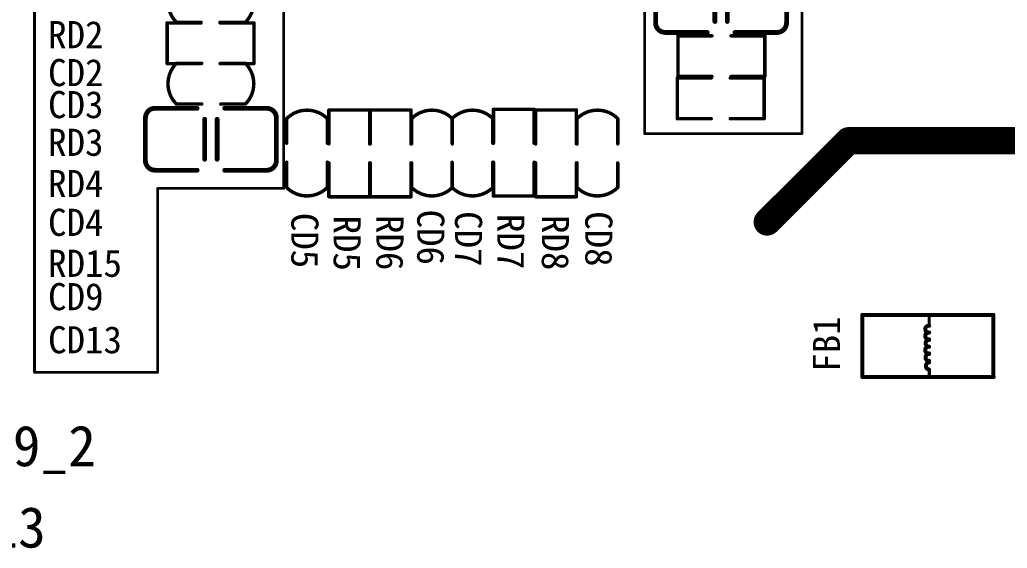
# Model space of a CAD drawing. Extents: x 695 to 1054, y 394 to 590.
# Drawn here: x 793.91 to 830.29, y 450.82 to 470.31 of the extents above; entities that cross this region are included whole.
import ezdxf

# ---------------------------------------------------------------- set-up
doc = ezdxf.new("R2010")
doc.units = 0
doc.header["$MEASUREMENT"] = 0
doc.layers.get('0').update_dxf_attribs({"linetype": 'CONTINUOUS'})
doc.layers.add('BOTTOMOVERLAY', color=7, linetype='CONTINUOUS')
doc.layers.add('KEEPOUTLAYER', color=6, linetype='CONTINUOUS')
doc.styles.get("Standard").update_dxf_attribs({"font": ''})
doc.styles.get('Standard').set_extended_font_data('SimSun')

# ---------------------------------------------------------------- blocks, each defined once
blk = doc.blocks.new('0805L_B_48')
at = {"layer": 'BOTTOMOVERLAY'}
for points, const_width in [([(-2.413, -1.143), (-2.413, 1.143)], 0.15), ([(-2.413, 1.143), (2.413, 1.143)], 0.15), ([(-0.045, 0.744), (-0.045, 1.143)], 0.12), ([(2.413, -1.143), (2.413, 1.143)], 0.15), ([(-2.42, -1.143), (2.413, -1.143)], 0.15), ([(-0.051, -1.143), (-0.051, -0.868)], 0.12)]:
    blk.add_lwpolyline(points, dxfattribs=dict(at, const_width=const_width))
for points, const_width in [([(-2.451, 1.143, 1), (-2.375, 1.143, 1)], 0.075), ([(-2.451, 1.143, 1), (-2.375, 1.143, 1)], 0.075), ([(-0.075, 1.143, 1), (-0.015, 1.143, 1)], 0.06), ([(2.375, 1.143, 1), (2.451, 1.143, 1)], 0.075), ([(2.375, 1.143, 1), (2.451, 1.143, 1)], 0.075), ([(-0.082, 0.744, 1), (-0.007, 0.744, 1)], 0.075), ([(-0.075, 0.744, 1), (-0.015, 0.744, 1)], 0.06), ([(-0.082, 0.494, 1), (-0.007, 0.494, 1)], 0.075), ([(-0.082, 0.494, 1), (-0.007, 0.494, 1)], 0.075), ([(-0.081, 0.244, 1), (-0.006, 0.244, 1)], 0.075), ([(-0.08, 0.223, 1), (-0.005, 0.223, 1)], 0.075), ([(-0.08, -0.027, 1), (-0.005, -0.027, 1)], 0.075), ([(-0.08, -0.027, 1), (-0.005, -0.027, 1)], 0.075), ([(-0.08, -0.277, 1), (-0.005, -0.277, 1)], 0.075), ([(-0.078, -0.298, 1), (-0.003, -0.298, 1)], 0.075), ([(-0.078, -0.548, 1), (-0.003, -0.548, 1)], 0.075), ([(-0.078, -0.608, 1), (-0.003, -0.608, 1)], 0.075), ([(-2.458, -1.143, 1), (-2.382, -1.143, 1)], 0.075), ([(-2.451, -1.143, 1), (-2.375, -1.143, 1)], 0.075), ([(-0.078, -0.868, 1), (-0.003, -0.868, 1)], 0.075), ([(-0.081, -0.868, 1), (-0.021, -0.868, 1)], 0.06), ([(-0.081, -1.143, 1), (-0.021, -1.143, 1)], 0.06), ([(2.375, -1.143, 1), (2.451, -1.143, 1)], 0.075), ([(2.375, -1.143, 1), (2.451, -1.143, 1)], 0.075)]:
    blk.add_lwpolyline(points, format="xyb", close=True, dxfattribs=dict(at, const_width=const_width))
at = {"layer": 'BOTTOMOVERLAY', "const_width": 0.15}
for points in [[(-0.044, 0.744, -1.13328), (-0.044, 0.494)], [(-0.044, 0.494, -1.13328), (-0.044, 0.244)], [(-0.042, 0.223, -1.026529), (-0.042, -0.027)], [(-0.042, -0.027, -1.13328), (-0.042, -0.277)], [(-0.041, -0.298, -1.026529), (-0.041, -0.548)], [(-0.041, -0.608, -0.895675), (-0.041, -0.868)]]:
    blk.add_lwpolyline(points, format="xyb", dxfattribs=at)
blk = doc.blocks.new('0603C_B_110')
at = {"layer": 'BOTTOMOVERLAY', "const_width": 0.127}
for points in [[(-1.27, -0.734, -0.414213), (-1.27, 0.766)], [(1.27, 0.766, -0.414213), (1.27, -0.734)]]:
    blk.add_lwpolyline(points, format="xyb", dxfattribs=at)
for points in [[(-1.27, 0.766), (-0.363, 0.766)], [(0.337, 0.766), (1.27, 0.766)], [(-1.27, -0.734), (-0.363, -0.734)], [(0.337, -0.734), (1.27, -0.734)]]:
    blk.add_lwpolyline(points, dxfattribs=at)
at = {"layer": 'BOTTOMOVERLAY', "const_width": 0.0635}
for points in [[(-1.302, 0.766, 1), (-1.238, 0.766, 1)], [(-1.302, 0.766, 1), (-1.238, 0.766, 1)], [(-0.394, 0.766, 1), (-0.331, 0.766, 1)], [(0.306, 0.766, 1), (0.369, 0.766, 1)], [(1.238, 0.766, 1), (1.302, 0.766, 1)], [(1.238, 0.766, 1), (1.302, 0.766, 1)], [(-1.302, -0.734, 1), (-1.238, -0.734, 1)], [(-1.302, -0.734, 1), (-1.238, -0.734, 1)], [(-0.394, -0.734, 1), (-0.331, -0.734, 1)], [(0.306, -0.734, 1), (0.369, -0.734, 1)], [(1.238, -0.734, 1), (1.302, -0.734, 1)], [(1.238, -0.734, 1), (1.302, -0.734, 1)]]:
    blk.add_lwpolyline(points, format="xyb", close=True, dxfattribs=at)
blk = doc.blocks.new('0603C_B_111')
at = {"layer": 'BOTTOMOVERLAY', "const_width": 0.127}
for points in [[(-1.27, -0.734, -0.414213), (-1.27, 0.766)], [(1.27, 0.766, -0.414213), (1.27, -0.734)]]:
    blk.add_lwpolyline(points, format="xyb", dxfattribs=at)
for points in [[(-0.363, 0.766), (-1.27, 0.766)], [(1.27, 0.766), (0.337, 0.766)], [(-0.363, -0.734), (-1.27, -0.734)], [(1.27, -0.734), (0.337, -0.734)]]:
    blk.add_lwpolyline(points, dxfattribs=at)
at = {"layer": 'BOTTOMOVERLAY', "const_width": 0.0635}
for points in [[(-1.302, 0.766, 1), (-1.238, 0.766, 1)], [(-1.302, 0.766, 1), (-1.238, 0.766, 1)], [(-0.394, 0.766, 1), (-0.331, 0.766, 1)], [(0.306, 0.766, 1), (0.369, 0.766, 1)], [(1.238, 0.766, 1), (1.302, 0.766, 1)], [(1.238, 0.766, 1), (1.302, 0.766, 1)], [(-1.302, -0.734, 1), (-1.238, -0.734, 1)], [(-1.302, -0.734, 1), (-1.238, -0.734, 1)], [(-0.394, -0.734, 1), (-0.331, -0.734, 1)], [(0.306, -0.734, 1), (0.369, -0.734, 1)], [(1.238, -0.734, 1), (1.302, -0.734, 1)], [(1.238, -0.734, 1), (1.302, -0.734, 1)]]:
    blk.add_lwpolyline(points, format="xyb", close=True, dxfattribs=at)
blk = doc.blocks.new('0603C_B_112')
at = {"layer": 'BOTTOMOVERLAY', "const_width": 0.127}
for points in [[(-1.27, -0.734, -0.414213), (-1.27, 0.766)], [(1.27, 0.766, -0.414213), (1.27, -0.734)]]:
    blk.add_lwpolyline(points, format="xyb", dxfattribs=at)
for points in [[(-0.363, 0.766), (-1.27, 0.766)], [(1.27, 0.766), (0.337, 0.766)], [(-0.363, -0.734), (-1.27, -0.734)], [(1.27, -0.734), (0.337, -0.734)]]:
    blk.add_lwpolyline(points, dxfattribs=at)
at = {"layer": 'BOTTOMOVERLAY', "const_width": 0.0635}
for points in [[(-1.302, 0.766, 1), (-1.238, 0.766, 1)], [(-1.302, 0.766, 1), (-1.238, 0.766, 1)], [(-0.395, 0.766, 1), (-0.331, 0.766, 1)], [(0.306, 0.766, 1), (0.369, 0.766, 1)], [(1.238, 0.766, 1), (1.302, 0.766, 1)], [(1.238, 0.766, 1), (1.302, 0.766, 1)], [(-1.302, -0.734, 1), (-1.238, -0.734, 1)], [(-1.302, -0.734, 1), (-1.238, -0.734, 1)], [(-0.395, -0.734, 1), (-0.331, -0.734, 1)], [(0.306, -0.734, 1), (0.369, -0.734, 1)], [(1.238, -0.734, 1), (1.302, -0.734, 1)], [(1.238, -0.734, 1), (1.302, -0.734, 1)]]:
    blk.add_lwpolyline(points, format="xyb", close=True, dxfattribs=at)
blk = doc.blocks.new('0603C_B_113')
at = {"layer": 'BOTTOMOVERLAY', "const_width": 0.127}
for points in [[(-1.27, -0.734, -0.414213), (-1.27, 0.766)], [(1.27, 0.766, -0.414213), (1.27, -0.734)]]:
    blk.add_lwpolyline(points, format="xyb", dxfattribs=at)
at = {"layer": 'BOTTOMOVERLAY', "const_width": 0.0635}
for points in [[(-1.302, 0.766, 1), (-1.238, 0.766, 1)], [(-1.302, 0.766, 1), (-1.238, 0.766, 1)], [(-0.394, 0.766, 1), (-0.331, 0.766, 1)], [(0.306, 0.766, 1), (0.369, 0.766, 1)], [(1.238, 0.766, 1), (1.302, 0.766, 1)], [(1.238, 0.766, 1), (1.302, 0.766, 1)], [(-1.302, -0.734, 1), (-1.238, -0.734, 1)], [(-1.302, -0.734, 1), (-1.238, -0.734, 1)], [(-0.394, -0.734, 1), (-0.331, -0.734, 1)], [(0.306, -0.734, 1), (0.369, -0.734, 1)], [(1.238, -0.734, 1), (1.302, -0.734, 1)], [(1.238, -0.734, 1), (1.302, -0.734, 1)]]:
    blk.add_lwpolyline(points, format="xyb", close=True, dxfattribs=at)
at = {"layer": 'BOTTOMOVERLAY', "const_width": 0.127}
for points in [[(-1.27, 0.766), (-0.363, 0.766)], [(0.337, 0.766), (1.27, 0.766)], [(-1.27, -0.734), (-0.363, -0.734)], [(0.337, -0.734), (1.27, -0.734)]]:
    blk.add_lwpolyline(points, dxfattribs=at)
blk = doc.blocks.new('0603C_B_114')
at = {"layer": 'BOTTOMOVERLAY', "const_width": 0.127}
for points in [[(-1.27, -0.734, -0.414213), (-1.27, 0.766)], [(1.27, 0.766, -0.414213), (1.27, -0.734)]]:
    blk.add_lwpolyline(points, format="xyb", dxfattribs=at)
for points in [[(-1.27, 0.766), (-0.363, 0.766)], [(0.337, 0.766), (1.27, 0.766)], [(-1.27, -0.734), (-0.363, -0.734)], [(0.337, -0.734), (1.27, -0.734)]]:
    blk.add_lwpolyline(points, dxfattribs=at)
at = {"layer": 'BOTTOMOVERLAY', "const_width": 0.0635}
for points in [[(-1.302, 0.766, 1), (-1.238, 0.766, 1)], [(-1.302, 0.766, 1), (-1.238, 0.766, 1)], [(-0.394, 0.766, 1), (-0.331, 0.766, 1)], [(0.306, 0.766, 1), (0.369, 0.766, 1)], [(1.238, 0.766, 1), (1.302, 0.766, 1)], [(1.238, 0.766, 1), (1.302, 0.766, 1)], [(-1.302, -0.734, 1), (-1.238, -0.734, 1)], [(-1.302, -0.734, 1), (-1.238, -0.734, 1)], [(-0.394, -0.734, 1), (-0.331, -0.734, 1)], [(0.306, -0.734, 1), (0.369, -0.734, 1)], [(1.238, -0.734, 1), (1.302, -0.734, 1)], [(1.238, -0.734, 1), (1.302, -0.734, 1)]]:
    blk.add_lwpolyline(points, format="xyb", close=True, dxfattribs=at)
blk = doc.blocks.new('0603C_B_115')
at = {"layer": 'BOTTOMOVERLAY', "const_width": 0.127}
for points in [[(-1.27, -0.734, -0.414213), (-1.27, 0.766)], [(1.27, 0.766, -0.414213), (1.27, -0.734)]]:
    blk.add_lwpolyline(points, format="xyb", dxfattribs=at)
for points in [[(-0.363, 0.766), (-1.27, 0.766)], [(1.27, 0.766), (0.337, 0.766)], [(-0.363, -0.734), (-1.27, -0.734)], [(1.27, -0.734), (0.337, -0.734)]]:
    blk.add_lwpolyline(points, dxfattribs=at)
at = {"layer": 'BOTTOMOVERLAY', "const_width": 0.0635}
for points in [[(-1.302, 0.766, 1), (-1.238, 0.766, 1)], [(-1.302, 0.766, 1), (-1.238, 0.766, 1)], [(-0.395, 0.766, 1), (-0.331, 0.766, 1)], [(0.305, 0.766, 1), (0.369, 0.766, 1)], [(1.238, 0.766, 1), (1.302, 0.766, 1)], [(1.238, 0.766, 1), (1.302, 0.766, 1)], [(-1.302, -0.734, 1), (-1.238, -0.734, 1)], [(-1.302, -0.734, 1), (-1.238, -0.734, 1)], [(-0.395, -0.734, 1), (-0.331, -0.734, 1)], [(0.305, -0.734, 1), (0.369, -0.734, 1)], [(1.238, -0.734, 1), (1.302, -0.734, 1)], [(1.238, -0.734, 1), (1.302, -0.734, 1)]]:
    blk.add_lwpolyline(points, format="xyb", close=True, dxfattribs=at)
blk = doc.blocks.new('0805C_B_119')
at = {"layer": 'BOTTOMOVERLAY', "const_width": 0.178}
for points in [[(-2.413, 0.787, -0.414214), (-2.06, 1.14)], [(2.057, 1.143, -0.414214), (2.41, 0.79)], [(-2.057, -1.143, -0.414214), (-2.41, -0.79)], [(2.413, -0.787, -0.414214), (2.06, -1.14)]]:
    blk.add_lwpolyline(points, format="xyb", dxfattribs=at)
for points in [[(-2.06, 1.143), (-0.508, 1.143)], [(0.508, 1.143), (2.057, 1.143)], [(-2.41, -0.79), (-2.41, 0.785)], [(-0.229, -0.737), (-0.229, 0.737)], [(0.229, -0.737), (0.229, 0.737)], [(2.413, -0.787), (2.413, 0.787)], [(-2.057, -1.143), (-0.508, -1.143)], [(0.508, -1.143), (2.06, -1.143)]]:
    blk.add_lwpolyline(points, dxfattribs=at)
at = {"layer": 'BOTTOMOVERLAY', "const_width": 0.0889}
for points in [[(-2.105, 1.143, 1), (-2.016, 1.143, 1)], [(-2.105, 1.14, 1), (-2.016, 1.14, 1)], [(-0.552, 1.143, 1), (-0.464, 1.143, 1)], [(0.464, 1.143, 1), (0.552, 1.143, 1)], [(2.013, 1.143, 1), (2.102, 1.143, 1)], [(2.013, 1.143, 1), (2.102, 1.143, 1)], [(-2.457, 0.787, 1), (-2.369, 0.787, 1)], [(-2.455, 0.785, 1), (-2.366, 0.785, 1)], [(-0.273, 0.737, 1), (-0.184, 0.737, 1)], [(0.184, 0.737, 1), (0.273, 0.737, 1)], [(2.366, 0.79, 1), (2.455, 0.79, 1)], [(2.369, 0.787, 1), (2.457, 0.787, 1)], [(-2.455, -0.79, 1), (-2.366, -0.79, 1)], [(-2.455, -0.79, 1), (-2.366, -0.79, 1)], [(-0.273, -0.737, 1), (-0.184, -0.737, 1)], [(0.184, -0.737, 1), (0.273, -0.737, 1)], [(2.369, -0.787, 1), (2.457, -0.787, 1)], [(2.369, -0.787, 1), (2.457, -0.787, 1)], [(-2.102, -1.143, 1), (-2.013, -1.143, 1)], [(-2.102, -1.143, 1), (-2.013, -1.143, 1)], [(-0.552, -1.143, 1), (-0.464, -1.143, 1)], [(0.464, -1.143, 1), (0.552, -1.143, 1)], [(2.016, -1.14, 1), (2.105, -1.14, 1)], [(2.016, -1.143, 1), (2.105, -1.143, 1)]]:
    blk.add_lwpolyline(points, format="xyb", close=True, dxfattribs=at)
blk = doc.blocks.new('0805C_B_122')
at = {"layer": 'BOTTOMOVERLAY', "const_width": 0.178}
for points in [[(-2.413, 0.787, -0.414214), (-2.06, 1.14)], [(2.057, 1.143, -0.414214), (2.41, 0.79)], [(-2.057, -1.143, -0.414214), (-2.41, -0.79)], [(2.413, -0.787, -0.414214), (2.06, -1.14)]]:
    blk.add_lwpolyline(points, format="xyb", dxfattribs=at)
for points in [[(-0.508, 1.143), (-2.06, 1.143)], [(2.057, 1.143), (0.508, 1.143)], [(-2.41, 0.785), (-2.41, -0.79)], [(-0.229, 0.737), (-0.229, -0.737)], [(0.229, 0.737), (0.229, -0.737)], [(2.413, 0.787), (2.413, -0.787)], [(-0.508, -1.143), (-2.057, -1.143)], [(2.06, -1.143), (0.508, -1.143)]]:
    blk.add_lwpolyline(points, dxfattribs=at)
at = {"layer": 'BOTTOMOVERLAY', "const_width": 0.0889}
for points in [[(-2.105, 1.143, 1), (-2.016, 1.143, 1)], [(-2.105, 1.14, 1), (-2.016, 1.14, 1)], [(-0.552, 1.143, 1), (-0.464, 1.143, 1)], [(0.464, 1.143, 1), (0.552, 1.143, 1)], [(2.013, 1.143, 1), (2.102, 1.143, 1)], [(2.013, 1.143, 1), (2.102, 1.143, 1)], [(-2.457, 0.787, 1), (-2.369, 0.787, 1)], [(-2.455, 0.785, 1), (-2.366, 0.785, 1)], [(-0.273, 0.737, 1), (-0.184, 0.737, 1)], [(0.184, 0.737, 1), (0.273, 0.737, 1)], [(2.366, 0.79, 1), (2.455, 0.79, 1)], [(2.369, 0.787, 1), (2.457, 0.787, 1)], [(-2.455, -0.79, 1), (-2.366, -0.79, 1)], [(-2.455, -0.79, 1), (-2.366, -0.79, 1)], [(-0.273, -0.737, 1), (-0.184, -0.737, 1)], [(0.184, -0.737, 1), (0.273, -0.737, 1)], [(2.369, -0.787, 1), (2.457, -0.787, 1)], [(2.369, -0.787, 1), (2.457, -0.787, 1)], [(-2.102, -1.143, 1), (-2.013, -1.143, 1)], [(-2.102, -1.143, 1), (-2.013, -1.143, 1)], [(-0.552, -1.143, 1), (-0.464, -1.143, 1)], [(0.464, -1.143, 1), (0.552, -1.143, 1)], [(2.016, -1.14, 1), (2.105, -1.14, 1)], [(2.016, -1.143, 1), (2.105, -1.143, 1)]]:
    blk.add_lwpolyline(points, format="xyb", close=True, dxfattribs=at)
blk = doc.blocks.new('0603_B_180')
at = {"layer": 'BOTTOMOVERLAY', "const_width": 0.127}
for points in [[(-0.363, 0.766), (-1.613, 0.766)], [(-1.613, 0.766), (-1.613, -0.734)], [(1.587, 0.766), (0.337, 0.766)], [(1.587, 0.766), (1.587, -0.734)], [(-0.363, -0.734), (-1.613, -0.734)], [(1.587, -0.734), (0.337, -0.734)]]:
    blk.add_lwpolyline(points, dxfattribs=at)
at = {"layer": 'BOTTOMOVERLAY', "const_width": 0.0635}
for points in [[(-1.644, 0.766, 1), (-1.581, 0.766, 1)], [(-1.644, 0.766, 1), (-1.581, 0.766, 1)], [(-0.394, 0.766, 1), (-0.331, 0.766, 1)], [(0.306, 0.766, 1), (0.369, 0.766, 1)], [(1.556, 0.766, 1), (1.619, 0.766, 1)], [(1.556, 0.766, 1), (1.619, 0.766, 1)], [(-1.644, -0.734, 1), (-1.581, -0.734, 1)], [(-1.644, -0.734, 1), (-1.581, -0.734, 1)], [(-0.394, -0.734, 1), (-0.331, -0.734, 1)], [(0.306, -0.734, 1), (0.369, -0.734, 1)], [(1.556, -0.734, 1), (1.619, -0.734, 1)], [(1.556, -0.734, 1), (1.619, -0.734, 1)]]:
    blk.add_lwpolyline(points, format="xyb", close=True, dxfattribs=at)
blk = doc.blocks.new('0603_B_181')
at = {"layer": 'BOTTOMOVERLAY', "const_width": 0.127}
for points in [[(-1.613, 0.766), (-0.363, 0.766)], [(-1.613, -0.734), (-1.613, 0.766)], [(0.337, 0.766), (1.587, 0.766)], [(1.587, -0.734), (1.587, 0.766)], [(-1.613, -0.734), (-0.363, -0.734)], [(0.337, -0.734), (1.587, -0.734)]]:
    blk.add_lwpolyline(points, dxfattribs=at)
at = {"layer": 'BOTTOMOVERLAY', "const_width": 0.0635}
for points in [[(-1.645, 0.766, 1), (-1.581, 0.766, 1)], [(-1.645, 0.766, 1), (-1.581, 0.766, 1)], [(-0.394, 0.766, 1), (-0.331, 0.766, 1)], [(0.305, 0.766, 1), (0.369, 0.766, 1)], [(1.556, 0.766, 1), (1.619, 0.766, 1)], [(1.556, 0.766, 1), (1.619, 0.766, 1)], [(-1.645, -0.734, 1), (-1.581, -0.734, 1)], [(-1.645, -0.734, 1), (-1.581, -0.734, 1)], [(-0.394, -0.734, 1), (-0.331, -0.734, 1)], [(0.305, -0.734, 1), (0.369, -0.734, 1)], [(1.556, -0.734, 1), (1.619, -0.734, 1)], [(1.556, -0.734, 1), (1.619, -0.734, 1)]]:
    blk.add_lwpolyline(points, format="xyb", close=True, dxfattribs=at)
blk = doc.blocks.new('0603_B_182')
at = {"layer": 'BOTTOMOVERLAY', "const_width": 0.127}
for points in [[(-0.363, 0.766), (-1.613, 0.766)], [(-1.613, 0.766), (-1.613, -0.734)], [(1.587, 0.766), (0.337, 0.766)], [(1.587, 0.766), (1.587, -0.734)], [(-0.363, -0.734), (-1.613, -0.734)], [(1.587, -0.734), (0.337, -0.734)]]:
    blk.add_lwpolyline(points, dxfattribs=at)
at = {"layer": 'BOTTOMOVERLAY', "const_width": 0.0635}
for points in [[(-1.645, 0.766, 1), (-1.581, 0.766, 1)], [(-1.645, 0.766, 1), (-1.581, 0.766, 1)], [(-0.394, 0.766, 1), (-0.331, 0.766, 1)], [(0.306, 0.766, 1), (0.369, 0.766, 1)], [(1.556, 0.766, 1), (1.619, 0.766, 1)], [(1.556, 0.766, 1), (1.619, 0.766, 1)], [(-1.645, -0.734, 1), (-1.581, -0.734, 1)], [(-1.645, -0.734, 1), (-1.581, -0.734, 1)], [(-0.394, -0.734, 1), (-0.331, -0.734, 1)], [(0.306, -0.734, 1), (0.369, -0.734, 1)], [(1.556, -0.734, 1), (1.619, -0.734, 1)], [(1.556, -0.734, 1), (1.619, -0.734, 1)]]:
    blk.add_lwpolyline(points, format="xyb", close=True, dxfattribs=at)
blk = doc.blocks.new('0603_B_183')
at = {"layer": 'BOTTOMOVERLAY', "const_width": 0.127}
for points in [[(-1.613, 0.766), (-0.363, 0.766)], [(-1.613, -0.734), (-1.613, 0.766)], [(0.337, 0.766), (1.587, 0.766)], [(1.587, -0.734), (1.587, 0.766)], [(-1.613, -0.734), (-0.363, -0.734)], [(0.337, -0.734), (1.587, -0.734)]]:
    blk.add_lwpolyline(points, dxfattribs=at)
at = {"layer": 'BOTTOMOVERLAY', "const_width": 0.0635}
for points in [[(-1.644, 0.766, 1), (-1.581, 0.766, 1)], [(-1.644, 0.766, 1), (-1.581, 0.766, 1)], [(-0.394, 0.766, 1), (-0.331, 0.766, 1)], [(0.306, 0.766, 1), (0.369, 0.766, 1)], [(1.556, 0.766, 1), (1.619, 0.766, 1)], [(1.556, 0.766, 1), (1.619, 0.766, 1)], [(-1.644, -0.734, 1), (-1.581, -0.734, 1)], [(-1.644, -0.734, 1), (-1.581, -0.734, 1)], [(-0.394, -0.734, 1), (-0.331, -0.734, 1)], [(0.306, -0.734, 1), (0.369, -0.734, 1)], [(1.556, -0.734, 1), (1.619, -0.734, 1)], [(1.556, -0.734, 1), (1.619, -0.734, 1)]]:
    blk.add_lwpolyline(points, format="xyb", close=True, dxfattribs=at)
blk = doc.blocks.new('0603_B_186')
at = {"layer": 'BOTTOMOVERLAY', "const_width": 0.127}
for points in [[(-1.613, 0.766), (-0.363, 0.766)], [(-1.613, -0.734), (-1.613, 0.766)], [(0.337, 0.766), (1.587, 0.766)], [(1.587, -0.734), (1.587, 0.766)], [(-1.613, -0.734), (-0.363, -0.734)], [(0.337, -0.734), (1.587, -0.734)]]:
    blk.add_lwpolyline(points, dxfattribs=at)
at = {"layer": 'BOTTOMOVERLAY', "const_width": 0.0635}
for points in [[(-1.645, 0.766, 1), (-1.581, 0.766, 1)], [(-1.645, 0.766, 1), (-1.581, 0.766, 1)], [(-0.394, 0.766, 1), (-0.331, 0.766, 1)], [(0.306, 0.766, 1), (0.369, 0.766, 1)], [(1.556, 0.766, 1), (1.619, 0.766, 1)], [(1.556, 0.766, 1), (1.619, 0.766, 1)], [(-1.645, -0.734, 1), (-1.581, -0.734, 1)], [(-1.645, -0.734, 1), (-1.581, -0.734, 1)], [(-0.394, -0.734, 1), (-0.331, -0.734, 1)], [(0.306, -0.734, 1), (0.369, -0.734, 1)], [(1.556, -0.734, 1), (1.619, -0.734, 1)], [(1.556, -0.734, 1), (1.619, -0.734, 1)]]:
    blk.add_lwpolyline(points, format="xyb", close=True, dxfattribs=at)
blk = doc.blocks.new('0603_B_188')
at = {"layer": 'BOTTOMOVERLAY', "const_width": 0.127}
for points in [[(-1.613, 0.766), (-0.363, 0.766)], [(-1.613, 0.766), (-1.613, -0.734)], [(0.337, 0.766), (1.587, 0.766)], [(1.587, 0.766), (1.587, -0.734)], [(-1.613, -0.734), (-0.363, -0.734)], [(0.337, -0.734), (1.587, -0.734)]]:
    blk.add_lwpolyline(points, dxfattribs=at)
at = {"layer": 'BOTTOMOVERLAY', "const_width": 0.0635}
for points in [[(-1.644, 0.766, 1), (-1.581, 0.766, 1)], [(-1.644, 0.766, 1), (-1.581, 0.766, 1)], [(-0.394, 0.766, 1), (-0.331, 0.766, 1)], [(0.306, 0.766, 1), (0.369, 0.766, 1)], [(1.556, 0.766, 1), (1.619, 0.766, 1)], [(1.556, 0.766, 1), (1.619, 0.766, 1)], [(-1.644, -0.734, 1), (-1.581, -0.734, 1)], [(-1.644, -0.734, 1), (-1.581, -0.734, 1)], [(-0.394, -0.734, 1), (-0.331, -0.734, 1)], [(0.306, -0.734, 1), (0.369, -0.734, 1)], [(1.556, -0.734, 1), (1.619, -0.734, 1)], [(1.556, -0.734, 1), (1.619, -0.734, 1)]]:
    blk.add_lwpolyline(points, format="xyb", close=True, dxfattribs=at)
blk = doc.blocks.new('0603_B_190')
at = {"layer": 'BOTTOMOVERLAY', "const_width": 0.127}
for points in [[(-1.613, 0.766), (-0.363, 0.766)], [(-1.613, 0.766), (-1.613, -0.734)], [(0.337, 0.766), (1.587, 0.766)], [(1.587, 0.766), (1.587, -0.734)], [(-1.613, -0.734), (-0.363, -0.734)], [(0.337, -0.734), (1.587, -0.734)]]:
    blk.add_lwpolyline(points, dxfattribs=at)
at = {"layer": 'BOTTOMOVERLAY', "const_width": 0.0635}
for points in [[(-1.644, 0.766, 1), (-1.581, 0.766, 1)], [(-1.644, 0.766, 1), (-1.581, 0.766, 1)], [(-0.394, 0.766, 1), (-0.331, 0.766, 1)], [(0.306, 0.766, 1), (0.369, 0.766, 1)], [(1.556, 0.766, 1), (1.619, 0.766, 1)], [(1.556, 0.766, 1), (1.619, 0.766, 1)], [(-1.644, -0.734, 1), (-1.581, -0.734, 1)], [(-1.644, -0.734, 1), (-1.581, -0.734, 1)], [(-0.394, -0.734, 1), (-0.331, -0.734, 1)], [(0.306, -0.734, 1), (0.369, -0.734, 1)], [(1.556, -0.734, 1), (1.619, -0.734, 1)], [(1.556, -0.734, 1), (1.619, -0.734, 1)]]:
    blk.add_lwpolyline(points, format="xyb", close=True, dxfattribs=at)

msp = doc.modelspace()

# ---------------------------------------------------------------- linework, layer by layer
at = {"layer": 'BOTTOMOVERLAY', "const_width": 0.1}
for points in [[(803.6351, 464.0895), (803.6351, 479.4895)], [(816.9351, 466.1095), (816.9351, 478.3995)], [(822.7251, 466.1095), (822.7251, 477.1295)], [(794.4551, 457.3095), (794.4551, 473.5495)], [(822.7251, 466.1095), (816.9351, 466.1095)], [(803.6351, 464.0895), (798.9951, 464.0895)], [(798.9951, 457.3095), (798.9951, 464.0895)], [(798.9951, 457.3095), (794.4551, 457.3095)]]:
    msp.add_lwpolyline(points, dxfattribs=at)
at = {"layer": 'BOTTOMOVERLAY', "const_width": 0.05}
for points in [[(816.9601, 466.1095, -1), (816.9101, 466.1095, -1)], [(816.9601, 466.1095, -1), (816.9101, 466.1095, -1)], [(822.7501, 466.1095, -1), (822.7001, 466.1095, -1)], [(822.7501, 466.1095, -1), (822.7001, 466.1095, -1)], [(799.0201, 464.0895, -1), (798.9701, 464.0895, -1)], [(799.0201, 464.0895, -1), (798.9701, 464.0895, -1)], [(803.6601, 464.0895, -1), (803.6101, 464.0895, -1)], [(803.6601, 464.0895, -1), (803.6101, 464.0895, -1)], [(794.4801, 457.3095, -1), (794.4301, 457.3095, -1)], [(794.4801, 457.3095, -1), (794.4301, 457.3095, -1)], [(799.0201, 457.3095, -1), (798.9701, 457.3095, -1)], [(799.0201, 457.3095, -1), (798.9701, 457.3095, -1)]]:
    msp.add_lwpolyline(points, format="xyb", close=True, dxfattribs=at)
at = {"layer": 'KEEPOUTLAYER', "const_width": 1}
for points in [[(824.4451, 465.8495), (821.4451, 462.8495)], [(831.4451, 465.8495), (824.4451, 465.8495)]]:
    msp.add_lwpolyline(points, dxfattribs=at)
at = {"layer": 'KEEPOUTLAYER', "const_width": 0.5}
for points in [[(824.6951, 465.8495, -1), (824.1951, 465.8495, -1)], [(824.6951, 465.8495, -1), (824.1951, 465.8495, -1)], [(821.6951, 462.8495, -1), (821.1951, 462.8495, -1)]]:
    msp.add_lwpolyline(points, format="xyb", close=True, dxfattribs=at)

# ---------------------------------------------------------------- block references
at = {"xscale": -1}
for name, p, rotation in [('0805C_B_122', (819.7491, 470.9815), 180), ('0603C_B_110', (800.9531, 470.9815), 180), ('0603_B_188', (800.9531, 469.4575), 180), ('0603_B_190', (819.7491, 467.4255), 180), ('0603C_B_111', (804.5091, 465.3935), 90), ('0603_B_180', (806.0331, 465.3935), 270), ('0603_B_181', (807.5571, 465.3935), 270), ('0603C_B_112', (809.0811, 465.3935), 270), ('0603C_B_113', (810.6051, 465.3935), 90), ('0603_B_182', (812.1291, 465.3935), 90), ('0603_B_183', (813.6531, 465.3935), 270), ('0603C_B_114', (815.1771, 465.3935), 270)]:
    msp.add_blockref(name, p, dxfattribs=dict(at, rotation=rotation))
for name, p in [('0603_B_186', (819.7491, 468.9495)), ('0603C_B_115', (800.9531, 467.9335)), ('0805C_B_119', (800.9531, 465.9015)), ('0805L_B_48', (827.3691, 458.2815))]:
    msp.add_blockref(name, p, dxfattribs=at)

# ---------------------------------------------------------------- texts
at = {"layer": 'BOTTOMOVERLAY'}
for s, height, p in [('RD2', 1.000001, (794.9551, 469.2595)), ('CD2', 1.000001, (794.9551, 467.8595)), ('CD3', 1.000001, (794.9551, 466.6795)), ('RD3', 1.000001, (794.9551, 465.2895)), ('RD4', 1.000001, (794.9551, 463.7695)), ('CD4', 1.000001, (794.9551, 462.3395)), ('RD15', 1.000001, (794.9551, 460.8295)), ('CD9', 1.000001, (794.9551, 459.5995)), ('CD13', 1.000001, (794.9551, 458.0095)), ('MPDU 2017-ZX 12C13+2C19_2', 1.4999995, (771.20692, 453.8475)), ('20170113', 1.5, (786.70692, 450.8475))]:
    msp.add_text(s, height=height, dxfattribs=at).set_placement(p)
for s, rotation, p in [('CD6', 270, (808.5551, 463.3095)), ('CD7', 270, (809.9451, 463.2495)), ('CD8', 270, (814.7451, 463.2495)), ('CD5', 270, (803.9151, 463.1895)), ('RD5', 270, (805.4751, 463.0895)), ('RD6', 270, (807.0491, 463.1075)), ('RD7', 270, (811.5051, 463.1495)), ('RD8', 270, (813.1451, 463.1075)), ('FB1', 90, (824.1306, 457.329))]:
    msp.add_text(s, height=1.000001, rotation=rotation, dxfattribs=at).set_placement(p)

doc.saveas('drawing.dxf')
